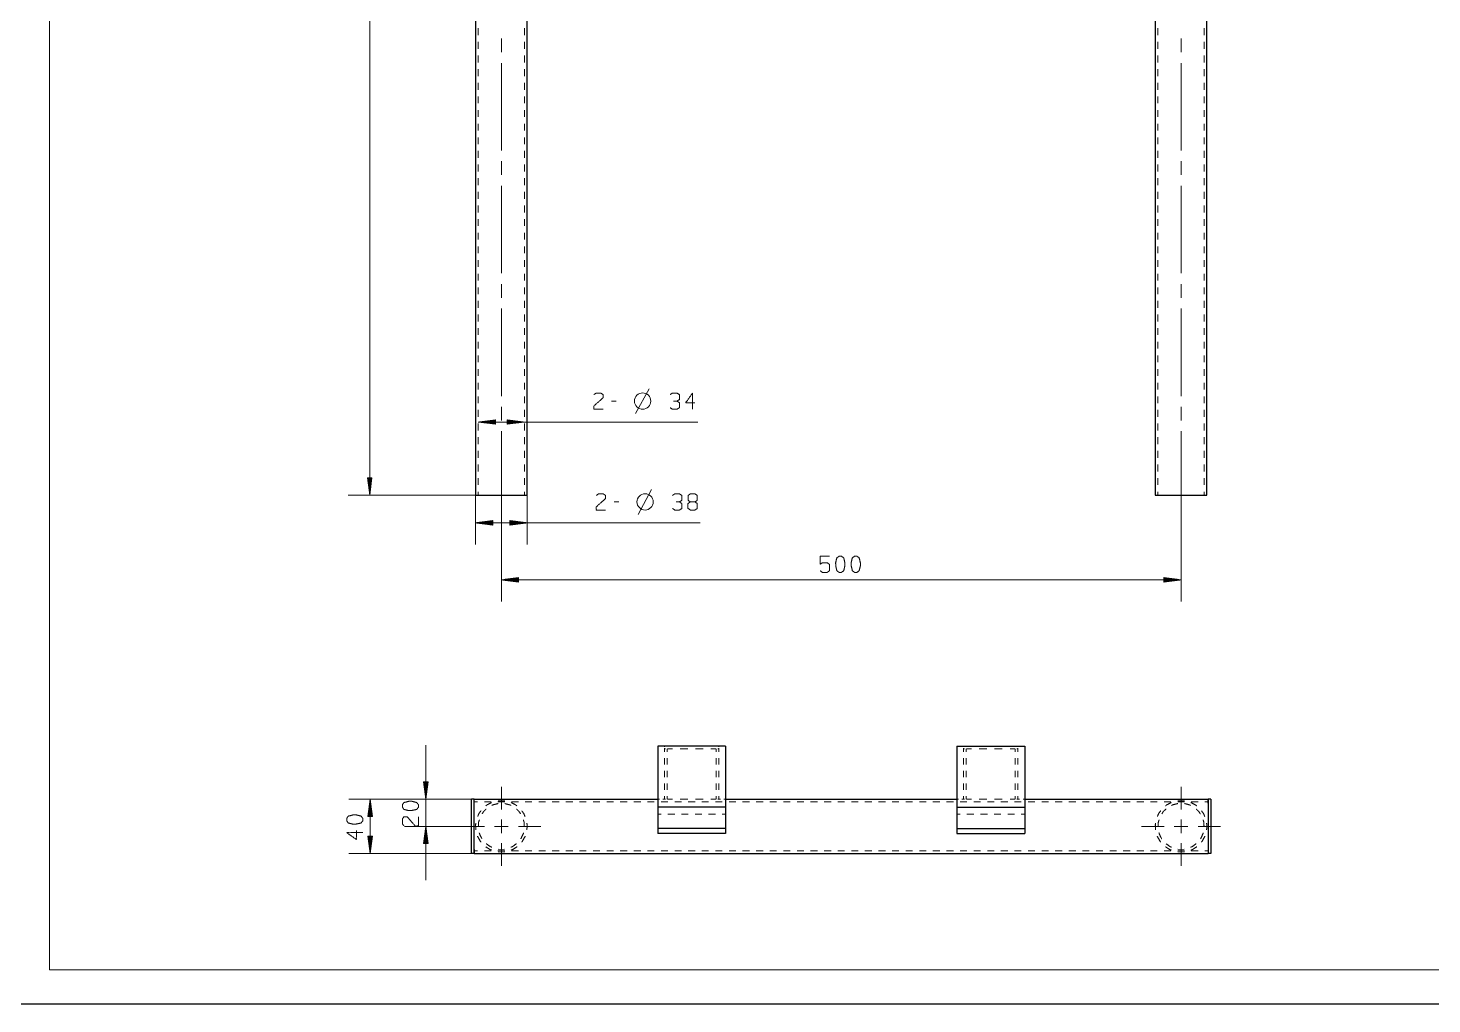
# Model space of a CAD drawing. Header units: millimetres. Extents: x 2210 to 79821, y -19430 to 2344.
# Drawn here: x 6699.8 to 6906.3, y 1492.8 to 1636.4 of the extents above; entities that cross this region are included whole.
import ezdxf

# ---------------------------------------------------------------- set-up
doc = ezdxf.new("R2010")
doc.units = ezdxf.units.MM
doc.layers.add('101', color=7, linetype='Continuous', true_color=0xffffff)

msp = doc.modelspace()

# ---------------------------------------------------------------- linework, layer by layer
msp.add_line((2209.78, 1492.82), (13049.16, 1492.82))
at = {"layer": '101', "color": 133, "linetype": 'Continuous', "lineweight": 18}
for p, q in [((6702.92, 1784.82), (6702.92, 1497.82)), ((6702.92, 1497.82), (7092.92, 1497.82)), ((6677.92, 1492.82), (7097.92, 1492.82))]:
    msp.add_line(p, q, dxfattribs=at)
at = {"layer": '101', "color": 22, "linetype": 'Continuous', "lineweight": 18}
for p, q in [((6750.02, 1567.67), (6750.02, 1718.07)), ((6768.52, 1578.77), (6765.98, 1578.43)), ((6765.98, 1578.43), (6768.52, 1578.1)), ((6765.98, 1578.43), (6798.28, 1578.43)), ((6768.52, 1578.46), (6766.18, 1578.46)), ((6768.52, 1578.41), (6766.18, 1578.41)), ((6768.52, 1578.51), (6766.56, 1578.51)), ((6768.52, 1578.36), (6766.56, 1578.36)), ((6768.52, 1578.56), (6766.95, 1578.56)), ((6768.52, 1578.3), (6766.95, 1578.3)), ((6768.52, 1578.61), (6767.33, 1578.61)), ((6768.52, 1578.25), (6767.33, 1578.25)), ((6768.52, 1578.66), (6767.72, 1578.66)), ((6768.52, 1578.2), (6767.72, 1578.2)), ((6768.52, 1578.71), (6768.11, 1578.71)), ((6768.52, 1578.15), (6768.11, 1578.15)), ((6768.52, 1578.76), (6768.49, 1578.76)), ((6768.52, 1578.76), (6768.49, 1578.76)), ((6768.52, 1578.1), (6768.49, 1578.1)), ((6768.52, 1578.1), (6768.49, 1578.1)), ((6768.52, 1578.1), (6768.52, 1578.77)), ((6770.24, 1578.77), (6770.24, 1578.1)), ((6772.78, 1578.43), (6770.24, 1578.77)), ((6770.24, 1578.76), (6770.28, 1578.76)), ((6770.24, 1578.76), (6770.28, 1578.76)), ((6770.24, 1578.71), (6770.66, 1578.71)), ((6770.24, 1578.66), (6771.05, 1578.66)), ((6770.24, 1578.61), (6771.43, 1578.61)), ((6770.24, 1578.56), (6771.82, 1578.56)), ((6770.24, 1578.51), (6772.2, 1578.51)), ((6770.24, 1578.46), (6772.59, 1578.46)), ((6770.24, 1578.1), (6772.78, 1578.43)), ((6770.24, 1578.41), (6772.59, 1578.41)), ((6770.24, 1578.36), (6772.2, 1578.36)), ((6770.24, 1578.3), (6771.82, 1578.3)), ((6770.24, 1578.25), (6771.43, 1578.25)), ((6770.24, 1578.2), (6771.05, 1578.2)), ((6770.24, 1578.15), (6770.66, 1578.15)), ((6770.24, 1578.1), (6770.28, 1578.1)), ((6770.24, 1578.1), (6770.28, 1578.1)), ((6750.35, 1570.21), (6749.68, 1570.21)), ((6749.68, 1570.21), (6750.02, 1567.67)), ((6749.69, 1570.21), (6749.69, 1570.18)), ((6749.69, 1570.21), (6749.69, 1570.18)), ((6749.74, 1570.21), (6749.74, 1569.8)), ((6749.79, 1570.21), (6749.79, 1569.41)), ((6749.84, 1570.21), (6749.84, 1569.02)), ((6749.89, 1570.21), (6749.89, 1568.64)), ((6749.94, 1570.21), (6749.94, 1568.25)), ((6749.99, 1570.21), (6749.99, 1567.87)), ((6750.02, 1567.67), (6750.35, 1570.21)), ((6750.04, 1570.21), (6750.04, 1567.87)), ((6750.1, 1570.21), (6750.1, 1568.25)), ((6750.15, 1570.21), (6750.15, 1568.64)), ((6750.2, 1570.21), (6750.2, 1569.02)), ((6750.25, 1570.21), (6750.25, 1569.41)), ((6750.3, 1570.21), (6750.3, 1569.8)), ((6750.35, 1570.21), (6750.35, 1570.18)), ((6750.35, 1570.21), (6750.35, 1570.18)), ((6765.58, 1567.67), (6746.84, 1567.67)), ((6765.58, 1567.67), (6765.58, 1560.42)), ((6773.18, 1567.67), (6773.18, 1560.42)), ((6768.12, 1563.93), (6765.58, 1563.6)), ((6765.58, 1563.6), (6798.64, 1563.6)), ((6765.58, 1563.6), (6768.12, 1563.27)), ((6768.12, 1563.63), (6765.78, 1563.63)), ((6768.12, 1563.57), (6765.78, 1563.57)), ((6768.12, 1563.68), (6766.16, 1563.68)), ((6768.12, 1563.52), (6766.16, 1563.52)), ((6768.12, 1563.73), (6766.55, 1563.73)), ((6768.12, 1563.47), (6766.55, 1563.47)), ((6768.12, 1563.78), (6766.93, 1563.78)), ((6768.12, 1563.83), (6767.32, 1563.83)), ((6768.12, 1563.88), (6767.71, 1563.88)), ((6768.12, 1563.93), (6768.09, 1563.93)), ((6768.12, 1563.93), (6768.09, 1563.93)), ((6768.12, 1563.27), (6768.12, 1563.93)), ((6769.38, 1564.2), (6769.38, 1552.04)), ((6770.64, 1563.93), (6770.68, 1563.93)), ((6770.64, 1563.93), (6770.68, 1563.93)), ((6770.64, 1563.93), (6770.64, 1563.27)), ((6773.18, 1563.6), (6770.64, 1563.93)), ((6770.64, 1563.88), (6771.06, 1563.88)), ((6770.64, 1563.83), (6771.45, 1563.83)), ((6770.64, 1563.78), (6771.83, 1563.78)), ((6770.64, 1563.73), (6772.22, 1563.73)), ((6770.64, 1563.68), (6772.6, 1563.68)), ((6770.64, 1563.63), (6772.99, 1563.63)), ((6770.64, 1563.27), (6773.18, 1563.6)), ((6770.64, 1563.57), (6772.99, 1563.57)), ((6770.64, 1563.52), (6772.6, 1563.52)), ((6770.64, 1563.47), (6772.22, 1563.47)), ((6869.38, 1564.2), (6869.38, 1552.04)), ((6768.12, 1563.42), (6766.93, 1563.42)), ((6768.12, 1563.37), (6767.32, 1563.37)), ((6768.12, 1563.32), (6767.71, 1563.32)), ((6768.12, 1563.27), (6768.09, 1563.27)), ((6768.12, 1563.27), (6768.09, 1563.27)), ((6770.64, 1563.42), (6771.83, 1563.42)), ((6770.64, 1563.37), (6771.45, 1563.37)), ((6770.64, 1563.32), (6771.06, 1563.32)), ((6770.64, 1563.27), (6770.68, 1563.27)), ((6770.64, 1563.27), (6770.68, 1563.27)), ((6771.92, 1555.55), (6769.38, 1555.22)), ((6769.38, 1555.22), (6869.38, 1555.22)), ((6769.38, 1555.22), (6771.92, 1554.88)), ((6771.92, 1555.24), (6769.58, 1555.24)), ((6771.92, 1555.19), (6769.58, 1555.19)), ((6771.92, 1555.3), (6769.96, 1555.3)), ((6771.92, 1555.35), (6770.35, 1555.35)), ((6771.92, 1555.4), (6770.73, 1555.4)), ((6771.92, 1555.45), (6771.12, 1555.45)), ((6771.92, 1555.5), (6771.51, 1555.5)), ((6771.92, 1555.55), (6771.89, 1555.55)), ((6771.92, 1555.55), (6771.89, 1555.55)), ((6771.92, 1554.88), (6771.92, 1555.55)), ((6869.38, 1555.22), (6866.84, 1555.55)), ((6866.84, 1555.55), (6866.84, 1554.88)), ((6866.84, 1555.55), (6866.88, 1555.55)), ((6866.84, 1555.55), (6866.88, 1555.55)), ((6866.84, 1555.5), (6867.26, 1555.5)), ((6866.84, 1555.45), (6867.65, 1555.45)), ((6866.84, 1555.4), (6868.03, 1555.4)), ((6866.84, 1555.35), (6868.42, 1555.35)), ((6866.84, 1555.3), (6868.8, 1555.3)), ((6866.84, 1555.24), (6869.19, 1555.24)), ((6866.84, 1554.88), (6869.38, 1555.22)), ((6866.84, 1555.19), (6869.19, 1555.19)), ((6771.92, 1555.14), (6769.96, 1555.14)), ((6771.92, 1555.09), (6770.35, 1555.09)), ((6771.92, 1555.04), (6770.73, 1555.04)), ((6771.92, 1554.99), (6771.12, 1554.99)), ((6771.92, 1554.94), (6771.51, 1554.94)), ((6771.92, 1554.89), (6771.89, 1554.89)), ((6771.92, 1554.89), (6771.89, 1554.89)), ((6866.84, 1555.14), (6868.8, 1555.14)), ((6866.84, 1555.09), (6868.42, 1555.09)), ((6866.84, 1555.04), (6868.03, 1555.04)), ((6866.84, 1554.99), (6867.65, 1554.99)), ((6866.84, 1554.94), (6867.26, 1554.94)), ((6866.84, 1554.89), (6866.88, 1554.89)), ((6866.84, 1554.89), (6866.88, 1554.89)), ((6758.28, 1530.89), (6758.28, 1511.01)), ((6757.95, 1525.49), (6757.95, 1525.46)), ((6757.95, 1525.49), (6758.28, 1522.95)), ((6758.62, 1525.49), (6757.95, 1525.49)), ((6757.95, 1525.49), (6757.95, 1525.46)), ((6758.01, 1525.49), (6758.01, 1525.07)), ((6758.06, 1525.49), (6758.06, 1524.69)), ((6758.11, 1525.49), (6758.11, 1524.3)), ((6758.16, 1525.49), (6758.16, 1523.91)), ((6758.21, 1525.49), (6758.21, 1523.53)), ((6758.26, 1525.49), (6758.26, 1523.14)), ((6758.28, 1522.95), (6758.62, 1525.49)), ((6758.31, 1525.49), (6758.31, 1523.14)), ((6758.36, 1525.49), (6758.36, 1523.53)), ((6758.41, 1525.49), (6758.41, 1523.91)), ((6758.46, 1525.49), (6758.46, 1524.3)), ((6758.51, 1525.49), (6758.51, 1524.69)), ((6758.56, 1525.49), (6758.56, 1525.07)), ((6758.61, 1525.49), (6758.61, 1525.46)), ((6758.61, 1525.49), (6758.61, 1525.46)), ((6764.98, 1522.95), (6746.92, 1522.95)), ((6750.09, 1522.95), (6749.76, 1520.41)), ((6750.02, 1520.41), (6750.02, 1522.37)), ((6750.07, 1520.41), (6750.07, 1522.76)), ((6750.43, 1520.41), (6750.09, 1522.95)), ((6750.09, 1514.95), (6750.09, 1522.95)), ((6750.12, 1520.41), (6750.12, 1522.76)), ((6750.17, 1520.41), (6750.17, 1522.37)), ((6764.98, 1522.95), (6755.11, 1522.95)), ((6749.76, 1520.41), (6749.76, 1520.44)), ((6749.76, 1520.41), (6749.76, 1520.44)), ((6749.76, 1520.41), (6750.43, 1520.41)), ((6749.81, 1520.41), (6749.81, 1520.83)), ((6749.87, 1520.41), (6749.87, 1521.21)), ((6749.92, 1520.41), (6749.92, 1521.6)), ((6749.97, 1520.41), (6749.97, 1521.99)), ((6750.22, 1520.41), (6750.22, 1521.99)), ((6750.27, 1520.41), (6750.27, 1521.6)), ((6750.32, 1520.41), (6750.32, 1521.21)), ((6750.37, 1520.41), (6750.37, 1520.83)), ((6750.42, 1520.41), (6750.42, 1520.44)), ((6750.42, 1520.41), (6750.42, 1520.44)), ((6763.58, 1518.95), (6755.11, 1518.95)), ((6758.28, 1518.95), (6757.95, 1516.41)), ((6758.21, 1516.41), (6758.21, 1518.37)), ((6758.26, 1516.41), (6758.26, 1518.76)), ((6758.62, 1516.41), (6758.28, 1518.95)), ((6758.31, 1516.41), (6758.31, 1518.76)), ((6758.36, 1516.41), (6758.36, 1518.37)), ((6749.76, 1517.49), (6749.76, 1517.46)), ((6750.43, 1517.49), (6749.76, 1517.49)), ((6749.76, 1517.49), (6750.09, 1514.95)), ((6749.76, 1517.49), (6749.76, 1517.46)), ((6749.81, 1517.49), (6749.81, 1517.07)), ((6749.87, 1517.49), (6749.87, 1516.69)), ((6749.92, 1517.49), (6749.92, 1516.3)), ((6749.97, 1517.49), (6749.97, 1515.91)), ((6750.02, 1517.49), (6750.02, 1515.53)), ((6750.07, 1517.49), (6750.07, 1515.14)), ((6750.09, 1514.95), (6750.43, 1517.49)), ((6750.12, 1517.49), (6750.12, 1515.14)), ((6750.17, 1517.49), (6750.17, 1515.53)), ((6750.22, 1517.49), (6750.22, 1515.91)), ((6750.27, 1517.49), (6750.27, 1516.3)), ((6750.32, 1517.49), (6750.32, 1516.69)), ((6750.37, 1517.49), (6750.37, 1517.07)), ((6750.42, 1517.49), (6750.42, 1517.46)), ((6750.42, 1517.49), (6750.42, 1517.46)), ((6757.95, 1516.41), (6757.95, 1516.44)), ((6757.95, 1516.41), (6757.95, 1516.44)), ((6757.95, 1516.41), (6758.62, 1516.41)), ((6758.01, 1516.41), (6758.01, 1516.83)), ((6758.06, 1516.41), (6758.06, 1517.21)), ((6758.11, 1516.41), (6758.11, 1517.6)), ((6758.16, 1516.41), (6758.16, 1517.99)), ((6758.41, 1516.41), (6758.41, 1517.99)), ((6758.46, 1516.41), (6758.46, 1517.6)), ((6758.51, 1516.41), (6758.51, 1517.21)), ((6758.56, 1516.41), (6758.56, 1516.83)), ((6758.61, 1516.41), (6758.61, 1516.44)), ((6758.61, 1516.41), (6758.61, 1516.44)), ((6764.98, 1514.95), (6746.92, 1514.95))]:
    msp.add_line(p, q, dxfattribs=at)
at = {"layer": '101', "color": 92, "linetype": 'Continuous', "lineweight": 25}
for p, q in [((6765.58, 1718.07), (6765.58, 1567.67)), ((6773.18, 1567.67), (6773.18, 1718.07)), ((6865.58, 1718.07), (6865.58, 1567.67)), ((6873.18, 1567.67), (6873.18, 1718.07)), ((6792.38, 1530.75), (6792.38, 1522.75)), ((6802.38, 1530.75), (6792.38, 1530.75)), ((6802.38, 1530.75), (6802.38, 1522.75)), ((6836.38, 1530.75), (6846.38, 1530.75)), ((6836.38, 1530.75), (6836.38, 1522.75)), ((6846.38, 1530.75), (6846.38, 1522.75)), ((6765.38, 1522.95), (6792.39, 1522.95)), ((6765.38, 1515.55), (6765.38, 1522.35)), ((6802.38, 1522.95), (6836.38, 1522.95)), ((6846.38, 1522.95), (6873.38, 1522.95)), ((6873.38, 1522.35), (6873.38, 1515.55)), ((6802.38, 1521.75), (6792.38, 1521.75)), ((6792.38, 1521.16), (6792.38, 1518.63)), ((6802.38, 1521.16), (6802.38, 1518.63)), ((6836.38, 1521.75), (6846.38, 1521.75)), ((6836.38, 1521.16), (6836.38, 1518.63)), ((6846.38, 1521.16), (6846.38, 1518.63)), ((6792.38, 1518.63), (6792.38, 1517.92)), ((6802.38, 1518.63), (6792.38, 1518.63)), ((6802.38, 1518.63), (6802.38, 1517.92)), ((6836.38, 1518.63), (6846.38, 1518.63)), ((6836.38, 1518.63), (6836.38, 1517.92)), ((6846.38, 1518.63), (6846.38, 1517.92)), ((6802.38, 1517.92), (6792.38, 1517.92)), ((6836.38, 1517.92), (6846.38, 1517.92)), ((6765.38, 1514.95), (6873.38, 1514.95))]:
    msp.add_line(p, q, dxfattribs=at)
at = {"layer": '101', "color": 53, "linetype": 'Continuous', "lineweight": 18}
for p, q in [((6765.98, 1636.36), (6765.98, 1635.35)), ((6772.78, 1635.35), (6772.78, 1636.36)), ((6865.98, 1636.36), (6865.98, 1635.35)), ((6872.78, 1635.35), (6872.78, 1636.36)), ((6765.98, 1634.35), (6765.98, 1633.35)), ((6772.78, 1633.35), (6772.78, 1634.35)), ((6865.98, 1634.35), (6865.98, 1633.35)), ((6872.78, 1633.35), (6872.78, 1634.35)), ((6765.98, 1632.35), (6765.98, 1631.34)), ((6772.78, 1631.34), (6772.78, 1632.35)), ((6865.98, 1632.35), (6865.98, 1631.34)), ((6872.78, 1631.34), (6872.78, 1632.35)), ((6765.98, 1630.34), (6765.98, 1629.34)), ((6772.78, 1629.34), (6772.78, 1630.34)), ((6865.98, 1630.34), (6865.98, 1629.34)), ((6872.78, 1629.34), (6872.78, 1630.34)), ((6765.98, 1628.33), (6765.98, 1627.33)), ((6772.78, 1627.33), (6772.78, 1628.33)), ((6865.98, 1628.33), (6865.98, 1627.33)), ((6872.78, 1627.33), (6872.78, 1628.33)), ((6765.98, 1626.33), (6765.98, 1625.33)), ((6772.78, 1625.33), (6772.78, 1626.33)), ((6865.98, 1626.33), (6865.98, 1625.33)), ((6872.78, 1625.33), (6872.78, 1626.33)), ((6765.98, 1624.32), (6765.98, 1623.32)), ((6772.78, 1623.32), (6772.78, 1624.32)), ((6865.98, 1624.32), (6865.98, 1623.32)), ((6872.78, 1623.32), (6872.78, 1624.32)), ((6765.98, 1622.32), (6765.98, 1621.32)), ((6772.78, 1621.32), (6772.78, 1622.32)), ((6865.98, 1622.32), (6865.98, 1621.32)), ((6872.78, 1621.32), (6872.78, 1622.32)), ((6765.98, 1620.31), (6765.98, 1619.31)), ((6772.78, 1619.31), (6772.78, 1620.31)), ((6865.98, 1620.31), (6865.98, 1619.31)), ((6872.78, 1619.31), (6872.78, 1620.31)), ((6765.98, 1618.31), (6765.98, 1617.31)), ((6772.78, 1617.31), (6772.78, 1618.31)), ((6865.98, 1618.31), (6865.98, 1617.31)), ((6872.78, 1617.31), (6872.78, 1618.31)), ((6765.98, 1616.3), (6765.98, 1615.3)), ((6772.78, 1615.3), (6772.78, 1616.3)), ((6865.98, 1616.3), (6865.98, 1615.3)), ((6872.78, 1615.3), (6872.78, 1616.3)), ((6765.98, 1614.3), (6765.98, 1613.29)), ((6772.78, 1613.29), (6772.78, 1614.3)), ((6865.98, 1614.3), (6865.98, 1613.29)), ((6872.78, 1613.29), (6872.78, 1614.3)), ((6765.98, 1612.29), (6765.98, 1611.29)), ((6772.78, 1611.29), (6772.78, 1612.29)), ((6865.98, 1612.29), (6865.98, 1611.29)), ((6872.78, 1611.29), (6872.78, 1612.29)), ((6765.98, 1610.29), (6765.98, 1609.28)), ((6772.78, 1609.28), (6772.78, 1610.29)), ((6865.98, 1610.29), (6865.98, 1609.28)), ((6872.78, 1609.28), (6872.78, 1610.29)), ((6765.98, 1608.28), (6765.98, 1607.28)), ((6772.78, 1607.28), (6772.78, 1608.28)), ((6865.98, 1608.28), (6865.98, 1607.28)), ((6872.78, 1607.28), (6872.78, 1608.28)), ((6765.98, 1606.28), (6765.98, 1605.27)), ((6772.78, 1605.27), (6772.78, 1606.28)), ((6865.98, 1606.28), (6865.98, 1605.27)), ((6872.78, 1605.27), (6872.78, 1606.28)), ((6765.98, 1604.27), (6765.98, 1603.27)), ((6772.78, 1603.27), (6772.78, 1604.27)), ((6865.98, 1604.27), (6865.98, 1603.27)), ((6872.78, 1603.27), (6872.78, 1604.27)), ((6765.98, 1602.27), (6765.98, 1601.26)), ((6772.78, 1601.26), (6772.78, 1602.27)), ((6865.98, 1602.27), (6865.98, 1601.26)), ((6872.78, 1601.26), (6872.78, 1602.27)), ((6765.98, 1600.26), (6765.98, 1599.26)), ((6772.78, 1599.26), (6772.78, 1600.26)), ((6865.98, 1600.26), (6865.98, 1599.26)), ((6872.78, 1599.26), (6872.78, 1600.26)), ((6765.98, 1598.25), (6765.98, 1597.25)), ((6772.78, 1597.25), (6772.78, 1598.25)), ((6865.98, 1598.25), (6865.98, 1597.25)), ((6872.78, 1597.25), (6872.78, 1598.25)), ((6765.98, 1596.25), (6765.98, 1595.25)), ((6772.78, 1595.25), (6772.78, 1596.25)), ((6865.98, 1596.25), (6865.98, 1595.25)), ((6872.78, 1595.25), (6872.78, 1596.25)), ((6765.98, 1594.24), (6765.98, 1593.24)), ((6772.78, 1593.24), (6772.78, 1594.24)), ((6865.98, 1594.24), (6865.98, 1593.24)), ((6872.78, 1593.24), (6872.78, 1594.24)), ((6765.98, 1592.24), (6765.98, 1591.24)), ((6772.78, 1591.24), (6772.78, 1592.24)), ((6865.98, 1592.24), (6865.98, 1591.24)), ((6872.78, 1591.24), (6872.78, 1592.24)), ((6765.98, 1590.23), (6765.98, 1589.23)), ((6765.98, 1588.23), (6765.98, 1587.23)), ((6772.78, 1589.23), (6772.78, 1590.23)), ((6772.78, 1587.23), (6772.78, 1588.23)), ((6865.98, 1590.23), (6865.98, 1589.23)), ((6865.98, 1588.23), (6865.98, 1587.23)), ((6872.78, 1589.23), (6872.78, 1590.23)), ((6872.78, 1587.23), (6872.78, 1588.23)), ((6765.98, 1586.22), (6765.98, 1585.22)), ((6772.78, 1585.22), (6772.78, 1586.22)), ((6865.98, 1586.22), (6865.98, 1585.22)), ((6872.78, 1585.22), (6872.78, 1586.22)), ((6765.98, 1584.22), (6765.98, 1583.21)), ((6772.78, 1583.21), (6772.78, 1584.22)), ((6865.98, 1584.22), (6865.98, 1583.21)), ((6872.78, 1583.21), (6872.78, 1584.22)), ((6765.98, 1582.21), (6765.98, 1581.21)), ((6772.78, 1581.21), (6772.78, 1582.21)), ((6865.98, 1582.21), (6865.98, 1581.21)), ((6872.78, 1581.21), (6872.78, 1582.21)), ((6765.98, 1580.21), (6765.98, 1579.2)), ((6772.78, 1579.2), (6772.78, 1580.21)), ((6865.98, 1580.21), (6865.98, 1579.2)), ((6872.78, 1579.2), (6872.78, 1580.21)), ((6765.98, 1578.2), (6765.98, 1577.2)), ((6772.78, 1577.2), (6772.78, 1578.2)), ((6865.98, 1578.2), (6865.98, 1577.2)), ((6872.78, 1577.2), (6872.78, 1578.2)), ((6765.98, 1576.2), (6765.98, 1575.19)), ((6772.78, 1575.19), (6772.78, 1576.2)), ((6865.98, 1576.2), (6865.98, 1575.19)), ((6872.78, 1575.19), (6872.78, 1576.2)), ((6765.98, 1574.19), (6765.98, 1573.19)), ((6772.78, 1573.19), (6772.78, 1574.19)), ((6865.98, 1574.19), (6865.98, 1573.19)), ((6872.78, 1573.19), (6872.78, 1574.19)), ((6765.98, 1572.19), (6765.98, 1571.18)), ((6772.78, 1571.18), (6772.78, 1572.19)), ((6865.98, 1572.19), (6865.98, 1571.18)), ((6872.78, 1571.18), (6872.78, 1572.19)), ((6765.98, 1570.18), (6765.98, 1569.18)), ((6772.78, 1569.18), (6772.78, 1570.18)), ((6865.98, 1570.18), (6865.98, 1569.18)), ((6872.78, 1569.18), (6872.78, 1570.18)), ((6765.98, 1568.17), (6765.98, 1567.67)), ((6772.78, 1567.67), (6772.78, 1568.17)), ((6865.98, 1568.17), (6865.98, 1567.67)), ((6872.78, 1567.67), (6872.78, 1568.17)), ((6793.38, 1530.75), (6793.38, 1530.65)), ((6793.38, 1530.45), (6793.38, 1530.35)), ((6801.38, 1530.75), (6801.38, 1530.65)), ((6801.38, 1530.45), (6801.38, 1530.35)), ((6837.38, 1530.65), (6837.38, 1530.75)), ((6837.38, 1530.35), (6837.38, 1530.45)), ((6845.38, 1530.65), (6845.38, 1530.75)), ((6845.38, 1530.35), (6845.38, 1530.45)), ((6793.38, 1530.35), (6793.53, 1530.35)), ((6793.38, 1529.89), (6793.38, 1530.35)), ((6793.53, 1530.35), (6793.38, 1530.35)), ((6793.38, 1528.04), (6793.38, 1528.96)), ((6793.78, 1529.89), (6793.78, 1530.35)), ((6793.78, 1528.04), (6793.78, 1528.96)), ((6793.98, 1530.35), (6793.83, 1530.35)), ((6793.83, 1530.35), (6793.98, 1530.35)), ((6794.55, 1530.35), (6793.98, 1530.35)), ((6793.98, 1530.35), (6794.55, 1530.35)), ((6795.68, 1530.35), (6796.82, 1530.35)), ((6796.82, 1530.35), (6795.68, 1530.35)), ((6799.08, 1530.35), (6797.95, 1530.35)), ((6797.95, 1530.35), (6799.08, 1530.35)), ((6800.22, 1530.35), (6800.78, 1530.35)), ((6800.78, 1530.35), (6800.22, 1530.35)), ((6800.78, 1530.35), (6800.93, 1530.35)), ((6800.93, 1530.35), (6800.78, 1530.35)), ((6800.98, 1530.35), (6800.98, 1529.89)), ((6800.98, 1528.96), (6800.98, 1528.04)), ((6801.38, 1530.35), (6801.23, 1530.35)), ((6801.23, 1530.35), (6801.38, 1530.35)), ((6801.38, 1530.35), (6801.38, 1529.89)), ((6801.38, 1528.96), (6801.38, 1528.04)), ((6837.53, 1530.35), (6837.38, 1530.35)), ((6837.38, 1529.89), (6837.38, 1530.35)), ((6837.38, 1530.35), (6837.53, 1530.35)), ((6837.38, 1528.04), (6837.38, 1528.96)), ((6837.78, 1529.89), (6837.78, 1530.35)), ((6837.78, 1528.04), (6837.78, 1528.96)), ((6837.98, 1530.35), (6837.83, 1530.35)), ((6837.83, 1530.35), (6837.98, 1530.35)), ((6838.55, 1530.35), (6837.98, 1530.35)), ((6837.98, 1530.35), (6838.55, 1530.35)), ((6840.82, 1530.35), (6839.68, 1530.35)), ((6839.68, 1530.35), (6840.82, 1530.35)), ((6843.08, 1530.35), (6841.95, 1530.35)), ((6841.95, 1530.35), (6843.08, 1530.35)), ((6844.78, 1530.35), (6844.22, 1530.35)), ((6844.22, 1530.35), (6844.78, 1530.35)), ((6844.93, 1530.35), (6844.78, 1530.35)), ((6844.78, 1530.35), (6844.93, 1530.35)), ((6844.98, 1530.35), (6844.98, 1529.89)), ((6844.98, 1528.96), (6844.98, 1528.04)), ((6845.38, 1530.35), (6845.23, 1530.35)), ((6845.23, 1530.35), (6845.38, 1530.35)), ((6845.38, 1530.35), (6845.38, 1529.89)), ((6845.38, 1528.96), (6845.38, 1528.04)), ((6793.38, 1526.19), (6793.38, 1527.11)), ((6793.78, 1526.19), (6793.78, 1527.11)), ((6800.98, 1527.11), (6800.98, 1526.19)), ((6801.38, 1527.11), (6801.38, 1526.19)), ((6837.38, 1526.19), (6837.38, 1527.11)), ((6837.78, 1526.19), (6837.78, 1527.11)), ((6844.98, 1527.11), (6844.98, 1526.19)), ((6845.38, 1527.11), (6845.38, 1526.19)), ((6793.38, 1524.34), (6793.38, 1525.26)), ((6793.78, 1524.34), (6793.78, 1525.26)), ((6800.98, 1525.26), (6800.98, 1524.34)), ((6801.38, 1525.26), (6801.38, 1524.34)), ((6837.38, 1524.34), (6837.38, 1525.26)), ((6837.78, 1524.34), (6837.78, 1525.26)), ((6844.98, 1525.26), (6844.98, 1524.34)), ((6845.38, 1525.26), (6845.38, 1524.34)), ((6765.38, 1522.55), (6765.88, 1522.55)), ((6766.88, 1522.55), (6767.88, 1522.55)), ((6768.88, 1522.55), (6769.88, 1522.55)), ((6770.88, 1522.55), (6771.88, 1522.55)), ((6772.88, 1522.55), (6773.88, 1522.55)), ((6774.88, 1522.55), (6775.88, 1522.55)), ((6776.88, 1522.55), (6777.88, 1522.55)), ((6778.88, 1522.55), (6779.88, 1522.55)), ((6780.88, 1522.55), (6781.88, 1522.55)), ((6782.88, 1522.55), (6783.88, 1522.55)), ((6784.88, 1522.55), (6785.88, 1522.55)), ((6786.88, 1522.55), (6787.88, 1522.55)), ((6788.88, 1522.55), (6789.88, 1522.55)), ((6790.88, 1522.55), (6791.88, 1522.55)), ((6792.39, 1522.95), (6792.64, 1522.95)), ((6792.88, 1522.55), (6793.88, 1522.55)), ((6793.13, 1522.95), (6793.38, 1522.95)), ((6793.38, 1522.95), (6793.38, 1523.41)), ((6793.53, 1522.95), (6793.38, 1522.95)), ((6793.78, 1522.95), (6793.78, 1523.41)), ((6793.98, 1522.95), (6793.83, 1522.95)), ((6793.98, 1522.95), (6794.55, 1522.95)), ((6794.88, 1522.55), (6795.88, 1522.55)), ((6795.68, 1522.95), (6796.82, 1522.95)), ((6796.88, 1522.55), (6797.88, 1522.55)), ((6797.95, 1522.95), (6799.08, 1522.95)), ((6798.88, 1522.55), (6799.88, 1522.55)), ((6800.22, 1522.95), (6800.78, 1522.95)), ((6800.93, 1522.95), (6800.78, 1522.95)), ((6800.88, 1522.55), (6801.88, 1522.55)), ((6800.98, 1523.41), (6800.98, 1522.95)), ((6801.38, 1522.95), (6801.23, 1522.95)), ((6801.38, 1523.41), (6801.38, 1522.95)), ((6801.38, 1522.95), (6801.63, 1522.95)), ((6802.13, 1522.95), (6802.38, 1522.95)), ((6802.88, 1522.55), (6803.88, 1522.55)), ((6804.88, 1522.55), (6805.88, 1522.55)), ((6806.88, 1522.55), (6807.88, 1522.55)), ((6808.88, 1522.55), (6809.88, 1522.55)), ((6810.88, 1522.55), (6811.88, 1522.55)), ((6812.88, 1522.55), (6813.88, 1522.55)), ((6814.88, 1522.55), (6815.88, 1522.55)), ((6816.88, 1522.55), (6817.88, 1522.55)), ((6818.88, 1522.55), (6819.88, 1522.55)), ((6820.88, 1522.55), (6821.88, 1522.55)), ((6822.88, 1522.55), (6823.88, 1522.55)), ((6824.88, 1522.55), (6825.88, 1522.55)), ((6826.88, 1522.55), (6827.88, 1522.55)), ((6828.88, 1522.55), (6829.88, 1522.55)), ((6830.88, 1522.55), (6831.88, 1522.55)), ((6832.88, 1522.55), (6833.88, 1522.55)), ((6834.88, 1522.55), (6835.88, 1522.55)), ((6836.38, 1522.95), (6836.63, 1522.95)), ((6836.88, 1522.55), (6837.88, 1522.55)), ((6837.13, 1522.95), (6837.38, 1522.95)), ((6837.38, 1522.95), (6837.38, 1523.41)), ((6837.53, 1522.95), (6837.38, 1522.95)), ((6837.78, 1522.95), (6837.78, 1523.41)), ((6837.98, 1522.95), (6837.83, 1522.95)), ((6837.98, 1522.95), (6838.55, 1522.95)), ((6838.88, 1522.55), (6839.88, 1522.55)), ((6839.68, 1522.95), (6840.82, 1522.95)), ((6840.88, 1522.55), (6841.88, 1522.55)), ((6841.95, 1522.95), (6843.08, 1522.95)), ((6842.88, 1522.55), (6843.88, 1522.55)), ((6844.22, 1522.95), (6844.78, 1522.95)), ((6844.93, 1522.95), (6844.78, 1522.95)), ((6844.88, 1522.55), (6845.88, 1522.55)), ((6844.98, 1523.41), (6844.98, 1522.95)), ((6845.38, 1522.95), (6845.23, 1522.95)), ((6845.38, 1523.41), (6845.38, 1522.95)), ((6845.38, 1522.95), (6845.63, 1522.95)), ((6846.13, 1522.95), (6846.38, 1522.95)), ((6846.88, 1522.55), (6847.88, 1522.55)), ((6848.88, 1522.55), (6849.88, 1522.55)), ((6850.88, 1522.55), (6851.88, 1522.55)), ((6852.88, 1522.55), (6853.88, 1522.55)), ((6854.88, 1522.55), (6855.88, 1522.55)), ((6856.88, 1522.55), (6857.88, 1522.55)), ((6858.88, 1522.55), (6859.88, 1522.55)), ((6860.88, 1522.55), (6861.88, 1522.55)), ((6862.88, 1522.55), (6863.88, 1522.55)), ((6864.88, 1522.55), (6865.88, 1522.55)), ((6866.88, 1522.55), (6867.88, 1522.55)), ((6868.88, 1522.55), (6869.88, 1522.55)), ((6870.88, 1522.55), (6871.88, 1522.55)), ((6872.88, 1522.55), (6873.38, 1522.55)), ((6792.88, 1520.75), (6792.38, 1520.75)), ((6794.88, 1520.75), (6793.88, 1520.75)), ((6796.88, 1520.75), (6795.88, 1520.75)), ((6798.88, 1520.75), (6797.88, 1520.75)), ((6800.88, 1520.75), (6799.88, 1520.75)), ((6802.38, 1520.75), (6801.88, 1520.75)), ((6836.38, 1520.75), (6836.88, 1520.75)), ((6837.88, 1520.75), (6838.88, 1520.75)), ((6839.88, 1520.75), (6840.88, 1520.75)), ((6841.88, 1520.75), (6842.88, 1520.75)), ((6843.88, 1520.75), (6844.88, 1520.75)), ((6845.88, 1520.75), (6846.38, 1520.75)), ((6765.38, 1515.35), (6765.88, 1515.35)), ((6766.88, 1515.35), (6767.88, 1515.35)), ((6768.88, 1515.35), (6769.88, 1515.35)), ((6768.89, 1515.21), (6769.38, 1515.15)), ((6768.9, 1515.61), (6769.38, 1515.55)), ((6769.38, 1515.55), (6769.86, 1515.61)), ((6769.38, 1515.15), (6769.88, 1515.21)), ((6770.88, 1515.35), (6771.88, 1515.35)), ((6772.88, 1515.35), (6773.88, 1515.35)), ((6774.88, 1515.35), (6775.88, 1515.35)), ((6776.88, 1515.35), (6777.88, 1515.35)), ((6778.88, 1515.35), (6779.88, 1515.35)), ((6780.88, 1515.35), (6781.88, 1515.35)), ((6782.88, 1515.35), (6783.88, 1515.35)), ((6784.88, 1515.35), (6785.88, 1515.35)), ((6786.88, 1515.35), (6787.88, 1515.35)), ((6788.88, 1515.35), (6789.88, 1515.35)), ((6790.88, 1515.35), (6791.88, 1515.35)), ((6792.88, 1515.35), (6793.88, 1515.35)), ((6794.88, 1515.35), (6795.88, 1515.35)), ((6796.88, 1515.35), (6797.88, 1515.35)), ((6798.88, 1515.35), (6799.88, 1515.35)), ((6800.88, 1515.35), (6801.88, 1515.35)), ((6802.88, 1515.35), (6803.88, 1515.35)), ((6804.88, 1515.35), (6805.88, 1515.35)), ((6806.88, 1515.35), (6807.88, 1515.35)), ((6808.88, 1515.35), (6809.88, 1515.35)), ((6810.88, 1515.35), (6811.88, 1515.35)), ((6812.88, 1515.35), (6813.88, 1515.35)), ((6814.88, 1515.35), (6815.88, 1515.35)), ((6816.88, 1515.35), (6817.88, 1515.35)), ((6818.88, 1515.35), (6819.88, 1515.35)), ((6820.88, 1515.35), (6821.88, 1515.35)), ((6822.88, 1515.35), (6823.88, 1515.35)), ((6824.88, 1515.35), (6825.88, 1515.35)), ((6826.88, 1515.35), (6827.88, 1515.35)), ((6828.88, 1515.35), (6829.88, 1515.35)), ((6830.88, 1515.35), (6831.88, 1515.35)), ((6832.88, 1515.35), (6833.88, 1515.35)), ((6834.88, 1515.35), (6835.88, 1515.35)), ((6836.88, 1515.35), (6837.88, 1515.35)), ((6838.88, 1515.35), (6839.88, 1515.35)), ((6840.88, 1515.35), (6841.88, 1515.35)), ((6842.88, 1515.35), (6843.88, 1515.35)), ((6844.88, 1515.35), (6845.88, 1515.35)), ((6846.88, 1515.35), (6847.88, 1515.35)), ((6848.88, 1515.35), (6849.88, 1515.35)), ((6850.88, 1515.35), (6851.88, 1515.35)), ((6852.88, 1515.35), (6853.88, 1515.35)), ((6854.88, 1515.35), (6855.88, 1515.35)), ((6856.88, 1515.35), (6857.88, 1515.35)), ((6858.88, 1515.35), (6859.88, 1515.35)), ((6860.88, 1515.35), (6861.88, 1515.35)), ((6862.88, 1515.35), (6863.88, 1515.35)), ((6864.88, 1515.35), (6865.88, 1515.35)), ((6866.88, 1515.35), (6867.88, 1515.35)), ((6868.88, 1515.35), (6869.88, 1515.35)), ((6868.89, 1515.21), (6869.38, 1515.15)), ((6868.9, 1515.61), (6869.38, 1515.55)), ((6869.38, 1515.55), (6869.86, 1515.61)), ((6869.38, 1515.15), (6869.88, 1515.21)), ((6870.88, 1515.35), (6871.88, 1515.35)), ((6872.88, 1515.35), (6873.38, 1515.35))]:
    msp.add_line(p, q, dxfattribs=at)
at = {"layer": '101', "color": 151, "linetype": 'Continuous', "lineweight": 18}
for p, q in [((6769.38, 1632.84), (6769.38, 1634.85)), ((6869.38, 1632.84), (6869.38, 1634.85)), ((6769.38, 1618.38), (6769.38, 1631.25)), ((6869.38, 1618.38), (6869.38, 1631.25)), ((6769.38, 1614.78), (6769.38, 1616.79)), ((6869.38, 1614.78), (6869.38, 1616.79)), ((6769.38, 1600.32), (6769.38, 1613.19)), ((6869.38, 1600.32), (6869.38, 1613.19)), ((6769.38, 1596.72), (6769.38, 1598.73)), ((6869.38, 1596.72), (6869.38, 1598.73)), ((6769.38, 1582.26), (6769.38, 1595.13)), ((6869.38, 1582.26), (6869.38, 1595.13)), ((6769.38, 1578.66), (6769.38, 1580.67)), ((6869.38, 1578.66), (6869.38, 1580.67)), ((6769.38, 1521.45), (6769.38, 1524.75)), ((6869.38, 1521.45), (6869.38, 1524.75)), ((6766.88, 1518.95), (6763.58, 1518.95)), ((6768.38, 1518.95), (6770.38, 1518.95)), ((6769.38, 1517.95), (6769.38, 1519.95)), ((6771.88, 1518.95), (6775.18, 1518.95)), ((6866.88, 1518.95), (6863.58, 1518.95)), ((6868.38, 1518.95), (6870.38, 1518.95)), ((6869.38, 1517.95), (6869.38, 1519.95)), ((6871.88, 1518.95), (6875.18, 1518.95)), ((6769.38, 1516.45), (6769.38, 1513.15)), ((6869.38, 1516.45), (6869.38, 1513.15))]:
    msp.add_line(p, q, dxfattribs=at)
at = {"layer": '101', "color": 72, "linetype": 'Continuous', "lineweight": 18}
for p, q in [((6789.13, 1579.68), (6791.13, 1583.33)), ((6786.29, 1581.52), (6785.61, 1581.52)), ((6789.49, 1564.85), (6791.49, 1568.5)), ((6786.65, 1566.69), (6785.97, 1566.69))]:
    msp.add_line(p, q, dxfattribs=at)
at = {"layer": '101', "color": 72, "linetype": 'Continuous', "lineweight": 25}
for p, q in [((6765.38, 1522.95), (6764.98, 1522.95)), ((6764.98, 1515.55), (6764.98, 1522.35)), ((6765.38, 1515.55), (6765.38, 1522.35)), ((6873.78, 1522.95), (6873.38, 1522.95)), ((6873.38, 1522.35), (6873.38, 1515.55)), ((6873.78, 1522.35), (6873.78, 1515.55)), ((6765.38, 1514.95), (6764.98, 1514.95)), ((6873.78, 1514.95), (6873.38, 1514.95))]:
    msp.add_line(p, q, dxfattribs=at)
at = {"layer": '101', "color": 72, "linetype": 'Continuous', "lineweight": 18}
for centre in [(6790.17, 1581.52), (6790.53, 1566.69)]:
    msp.add_circle(centre, 1.2, dxfattribs=at)
for points, knots in [([(6783, 1582.47), (6783.32, 1582.69), (6784.01, 1582.69), (6784.35, 1582.47), (6784.35, 1581.99), (6782.98, 1580.79), (6783, 1580.32), (6784.35, 1580.32)], [0, 0, 0.069691, 0.192977, 0.265274, 0.350227, 0.674741, 0.759753, 1, 1]), ([(6795.23, 1581.52), (6795.57, 1581.74), (6795.57, 1582.47), (6795.23, 1582.69), (6794.54, 1582.69), (6794.21, 1582.47)], [0, 0, 0.153874, 0.429851, 0.583726, 0.846126, 1, 1]), ([(6797.84, 1581.27), (6796.5, 1581.27), (6797.51, 1582.69), (6797.51, 1580.32)], [0, 0, 0.245869, 0.565295, 1, 1]), ([(6794.22, 1580.54), (6794.54, 1580.32), (6795.23, 1580.32), (6795.57, 1580.54), (6795.57, 1581.27), (6795.23, 1581.52), (6794.72, 1581.52)], [0, 0, 0.12412, 0.34369, 0.472447, 0.703377, 0.836731, 1, 1]), ([(6783.36, 1567.64), (6783.68, 1567.86), (6784.37, 1567.86), (6784.7, 1567.64), (6784.7, 1567.16), (6783.34, 1565.96), (6783.36, 1565.49), (6784.7, 1565.49)], [0, 0, 0.069693, 0.192978, 0.265274, 0.350228, 0.674741, 0.759753, 1, 1]), ([(6795.59, 1566.69), (6795.93, 1566.91), (6795.93, 1567.64), (6795.59, 1567.86), (6794.9, 1567.86), (6794.56, 1567.64)], [0, 0, 0.153874, 0.429852, 0.583728, 0.846125, 1, 1]), ([(6797.18, 1566.69), (6796.86, 1566.91), (6796.86, 1567.64), (6797.18, 1567.86), (6797.87, 1567.86), (6798.2, 1567.64), (6798.2, 1566.91), (6797.87, 1566.69), (6797.18, 1566.69), (6796.84, 1566.44), (6796.84, 1565.74), (6797.18, 1565.49), (6797.87, 1565.49), (6798.2, 1565.71), (6798.2, 1566.44), (6797.87, 1566.69)], [0, 0, 0.047573, 0.136085, 0.183658, 0.267815, 0.317166, 0.405677, 0.455028, 0.539185, 0.590297, 0.675756, 0.726869, 0.811026, 0.860376, 0.948888, 1, 1]), ([(6794.58, 1565.71), (6794.9, 1565.49), (6795.59, 1565.49), (6795.93, 1565.71), (6795.93, 1566.44), (6795.59, 1566.69), (6795.08, 1566.69)], [0, 0, 0.124121, 0.343688, 0.472447, 0.703378, 0.836733, 1, 1]), ([(6816.29, 1556.54), (6816.62, 1556.31), (6817.31, 1556.31), (6817.65, 1556.54), (6817.65, 1557.49), (6817.31, 1557.74), (6816.62, 1557.74), (6816.29, 1557.51), (6816.29, 1558.69), (6817.65, 1558.69)], [0, 0, 0.062228, 0.168343, 0.230571, 0.376816, 0.441265, 0.547381, 0.609609, 0.79049, 1, 1]), ([(6819.41, 1556.31), (6819.75, 1556.56), (6819.92, 1557.26), (6819.92, 1557.74), (6819.75, 1558.46), (6819.41, 1558.69), (6819.08, 1558.69), (6818.74, 1558.46), (6818.56, 1557.74), (6818.58, 1557.26), (6818.74, 1556.56), (6819.08, 1556.31), (6819.41, 1556.31)], [0, 0, 0.067526, 0.183971, 0.260584, 0.380943, 0.446141, 0.500306, 0.565504, 0.685864, 0.762529, 0.87831, 0.945835, 1, 1]), ([(6821.69, 1556.31), (6822.02, 1556.56), (6822.2, 1557.26), (6822.2, 1557.74), (6822.02, 1558.46), (6821.69, 1558.69), (6821.35, 1558.69), (6821.02, 1558.46), (6820.84, 1557.74), (6820.86, 1557.26), (6821.02, 1556.56), (6821.35, 1556.31), (6821.69, 1556.31)], [0, 0, 0.067526, 0.183971, 0.260583, 0.380942, 0.44614, 0.500306, 0.565504, 0.685863, 0.762528, 0.878308, 0.945834, 1, 1]), ([(6757.19, 1522.12), (6756.94, 1522.45), (6756.24, 1522.63), (6755.77, 1522.63), (6755.04, 1522.45), (6754.82, 1522.12), (6754.82, 1521.78), (6755.04, 1521.44), (6755.77, 1521.27), (6756.24, 1521.29), (6756.94, 1521.44), (6757.19, 1521.78), (6757.19, 1522.12)], [0, 0, 0.067526, 0.183971, 0.260584, 0.380943, 0.446141, 0.500306, 0.565504, 0.685863, 0.762529, 0.878309, 0.945835, 1, 1]), ([(6749, 1520.12), (6748.75, 1520.45), (6748.05, 1520.63), (6747.58, 1520.63), (6746.85, 1520.45), (6746.63, 1520.12), (6746.63, 1519.78), (6746.85, 1519.44), (6747.58, 1519.27), (6748.05, 1519.29), (6748.75, 1519.44), (6749, 1519.78), (6749, 1520.12)], [0, 0, 0.067526, 0.183971, 0.260584, 0.380943, 0.446141, 0.500306, 0.565504, 0.685863, 0.762529, 0.878309, 0.945835, 1, 1]), ([(6755.04, 1519.01), (6754.82, 1519.33), (6754.82, 1520.02), (6755.04, 1520.35), (6755.52, 1520.35), (6756.72, 1518.99), (6757.19, 1519.01), (6757.19, 1520.35)], [0, 0, 0.069693, 0.192978, 0.265274, 0.350227, 0.67474, 0.759752, 1, 1]), ([(6748.05, 1518.35), (6748.05, 1517.01), (6746.63, 1518.02), (6749, 1518.02)], [0, 0, 0.245869, 0.565295, 1, 1])]:
    msp.add_open_spline(points, degree=1, knots=knots, dxfattribs=at)
at = {"layer": '101', "color": 151, "linetype": 'Continuous', "lineweight": 18}
for points in [[(6769.38, 1564.2), (6769.38, 1565.79), (6769.38, 1577.08)], [(6869.38, 1564.2), (6869.38, 1565.79), (6869.38, 1577.08)]]:
    msp.add_open_spline(points, degree=1, knots=[0, 0, 0.123277, 1, 1], dxfattribs=at)
at = {"layer": '101', "color": 92, "linetype": 'Continuous', "lineweight": 25}
for points, knots in [([(6765.58, 1567.67), (6765.71, 1567.67), (6766.7, 1567.67), (6767.48, 1567.67), (6769.38, 1567.67)], [0, 0, 0.034076, 0.292893, 0.500001, 1, 1]), ([(6769.38, 1567.67), (6770.37, 1567.67), (6772.07, 1567.67), (6773.05, 1567.67), (6773.18, 1567.67)], [0, 0, 0.25882, 0.707109, 0.965926, 1, 1]), ([(6865.58, 1567.67), (6865.71, 1567.67), (6866.7, 1567.67), (6867.48, 1567.67), (6869.38, 1567.67)], [0, 0, 0.034074, 0.292891, 0.5, 1, 1]), ([(6869.38, 1567.67), (6871.28, 1567.67), (6872.67, 1567.67), (6873.18, 1567.67)], [0, 0, 0.5, 0.866027, 1, 1])]:
    msp.add_open_spline(points, degree=1, knots=knots, dxfattribs=at)
at = {"layer": '101', "color": 72, "linetype": 'Continuous', "lineweight": 25}
for points in [[(6764.98, 1522.35), (6764.98, 1522.95)], [(6765.38, 1522.35), (6765.38, 1522.95)], [(6873.38, 1522.95), (6873.38, 1522.35)], [(6873.78, 1522.95), (6873.78, 1522.35)], [(6764.98, 1514.95), (6764.98, 1515.55)], [(6765.38, 1514.95), (6765.38, 1515.55)], [(6873.38, 1515.55), (6873.38, 1514.95)], [(6873.78, 1515.55), (6873.78, 1514.95)]]:
    msp.add_open_spline(points, degree=1, dxfattribs=at)
at = {"layer": '101', "color": 92, "linetype": 'Continuous', "lineweight": 25}
for points in [[(6765.38, 1522.35), (6765.38, 1522.95)], [(6792.38, 1522.75), (6792.38, 1522.25), (6792.38, 1521.75)], [(6802.38, 1522.75), (6802.38, 1522.25), (6802.38, 1521.75)], [(6836.38, 1522.75), (6836.38, 1522.25), (6836.38, 1521.75)], [(6846.38, 1522.75), (6846.38, 1522.25), (6846.38, 1521.75)], [(6873.38, 1522.35), (6873.38, 1522.95)], [(6792.38, 1521.75), (6792.38, 1521.16)], [(6802.38, 1521.75), (6802.38, 1521.16)], [(6836.38, 1521.75), (6836.38, 1521.16)], [(6846.38, 1521.75), (6846.38, 1521.16)], [(6765.38, 1515.55), (6765.38, 1514.95)], [(6873.38, 1515.55), (6873.38, 1514.95)]]:
    msp.add_open_spline(points, degree=1, dxfattribs=at)
at = {"layer": '101', "color": 53, "linetype": 'Continuous', "lineweight": 18}
for points, knots in [([(6767.94, 1522.45), (6767.3, 1522.12), (6767.08, 1521.95)], [0, 0, 0.722218, 1, 1]), ([(6768.9, 1522.31), (6768.13, 1522.11), (6767.98, 1522.03)], [0, 0, 0.819998, 1, 1]), ([(6769.88, 1522.71), (6769.82, 1522.72), (6768.94, 1522.72), (6768.89, 1522.71)], [0, 0, 0.055559, 0.944441, 1, 1]), ([(6770.79, 1522.03), (6770.64, 1522.11), (6769.87, 1522.31)], [0, 0, 0.180002, 1, 1]), ([(6771.68, 1521.95), (6771.47, 1522.12), (6770.83, 1522.45)], [0, 0, 0.277776, 1, 1]), ([(6867.94, 1522.45), (6867.3, 1522.12), (6867.08, 1521.95)], [0, 0, 0.722224, 1, 1]), ([(6868.9, 1522.31), (6868.13, 1522.11), (6867.98, 1522.03)], [0, 0, 0.819989, 1, 1]), ([(6869.88, 1522.71), (6869.82, 1522.72), (6868.94, 1522.72), (6868.89, 1522.71)], [0, 0, 0.055559, 0.944441, 1, 1]), ([(6870.79, 1522.03), (6870.64, 1522.11), (6869.87, 1522.31)], [0, 0, 0.179992, 1, 1]), ([(6871.68, 1521.95), (6871.47, 1522.12), (6870.83, 1522.45)], [0, 0, 0.277776, 1, 1]), ([(6766.39, 1521.25), (6766.09, 1520.85), (6765.9, 1520.39)], [0, 0, 0.500003, 1, 1]), ([(6767.17, 1521.5), (6766.76, 1521.12), (6766.55, 1520.77)], [0, 0, 0.58, 1, 1]), ([(6772.22, 1520.77), (6772, 1521.12), (6771.59, 1521.5)], [0, 0, 0.419996, 1, 1]), ([(6772.87, 1520.39), (6772.67, 1520.85), (6772.38, 1521.25)], [0, 0, 0.499997, 1, 1]), ([(6866.39, 1521.25), (6866.09, 1520.85), (6865.9, 1520.39)], [0, 0, 0.500001, 1, 1]), ([(6867.17, 1521.5), (6866.76, 1521.12), (6866.55, 1520.77)], [0, 0, 0.579997, 1, 1]), ([(6872.22, 1520.77), (6872, 1521.12), (6871.59, 1521.5)], [0, 0, 0.419996, 1, 1]), ([(6872.87, 1520.39), (6872.67, 1520.85), (6872.38, 1521.25)], [0, 0, 0.499995, 1, 1]), ([(6765.64, 1519.44), (6765.59, 1519.17), (6765.63, 1518.45)], [0, 0, 0.27778, 1, 1]), ([(6766.15, 1519.9), (6766.04, 1519.59), (6766, 1518.95)], [0, 0, 0.339998, 1, 1]), ([(6772.76, 1518.95), (6772.72, 1519.59), (6772.62, 1519.9)], [0, 0, 0.660001, 1, 1]), ([(6773.14, 1518.45), (6773.18, 1519.17), (6773.13, 1519.44)], [0, 0, 0.722221, 1, 1]), ([(6865.64, 1519.44), (6865.59, 1519.17), (6865.63, 1518.45)], [0, 0, 0.277779, 1, 1]), ([(6866.15, 1519.9), (6866.04, 1519.59), (6866, 1518.95)], [0, 0, 0.340001, 1, 1]), ([(6872.76, 1518.95), (6872.72, 1519.59), (6872.62, 1519.9)], [0, 0, 0.660004, 1, 1]), ([(6873.14, 1518.45), (6873.18, 1519.17), (6873.13, 1519.44)], [0, 0, 0.722221, 1, 1]), ([(6765.88, 1517.5), (6765.89, 1517.44), (6766.34, 1516.68), (6766.37, 1516.64)], [0, 0, 0.055554, 0.944442, 1, 1]), ([(6766.13, 1517.99), (6766.15, 1517.9), (6766.51, 1517.13), (6766.53, 1517.11)], [0, 0, 0.100001, 0.979998, 1, 1]), ([(6767.08, 1515.95), (6767.68, 1515.55), (6767.94, 1515.46)], [0, 0, 0.722221, 1, 1]), ([(6767.17, 1516.39), (6767.75, 1515.97), (6767.98, 1515.88)], [0, 0, 0.739997, 1, 1]), ([(6770.79, 1515.88), (6771.02, 1515.97), (6771.6, 1516.39)], [0, 0, 0.259994, 1, 1]), ([(6770.83, 1515.46), (6771.09, 1515.55), (6771.69, 1515.95)], [0, 0, 0.277779, 1, 1]), ([(6772.24, 1517.11), (6772.25, 1517.13), (6772.62, 1517.9), (6772.64, 1517.99)], [0, 0, 0.020002, 0.899999, 1, 1]), ([(6772.39, 1516.64), (6772.43, 1516.68), (6772.87, 1517.44), (6772.89, 1517.5)], [0, 0, 0.055551, 0.944446, 1, 1]), ([(6865.88, 1517.5), (6865.89, 1517.44), (6866.34, 1516.68), (6866.37, 1516.64)], [0, 0, 0.055554, 0.944442, 1, 1]), ([(6866.13, 1517.99), (6866.15, 1517.9), (6866.51, 1517.13), (6866.53, 1517.11)], [0, 0, 0.1, 0.979991, 1, 1]), ([(6867.08, 1515.95), (6867.68, 1515.55), (6867.94, 1515.46)], [0, 0, 0.722211, 1, 1]), ([(6867.17, 1516.39), (6867.75, 1515.97), (6867.98, 1515.88)], [0, 0, 0.739987, 1, 1]), ([(6870.79, 1515.88), (6871.02, 1515.97), (6871.6, 1516.39)], [0, 0, 0.259994, 1, 1]), ([(6870.83, 1515.46), (6871.09, 1515.55), (6871.69, 1515.95)], [0, 0, 0.27777, 1, 1]), ([(6872.24, 1517.11), (6872.25, 1517.13), (6872.62, 1517.9), (6872.64, 1517.99)], [0, 0, 0.019996, 0.899999, 1, 1]), ([(6872.39, 1516.64), (6872.43, 1516.68), (6872.87, 1517.44), (6872.89, 1517.5)], [0, 0, 0.055558, 0.944446, 1, 1])]:
    msp.add_open_spline(points, degree=1, knots=knots, dxfattribs=at)

doc.saveas('drawing.dxf')
